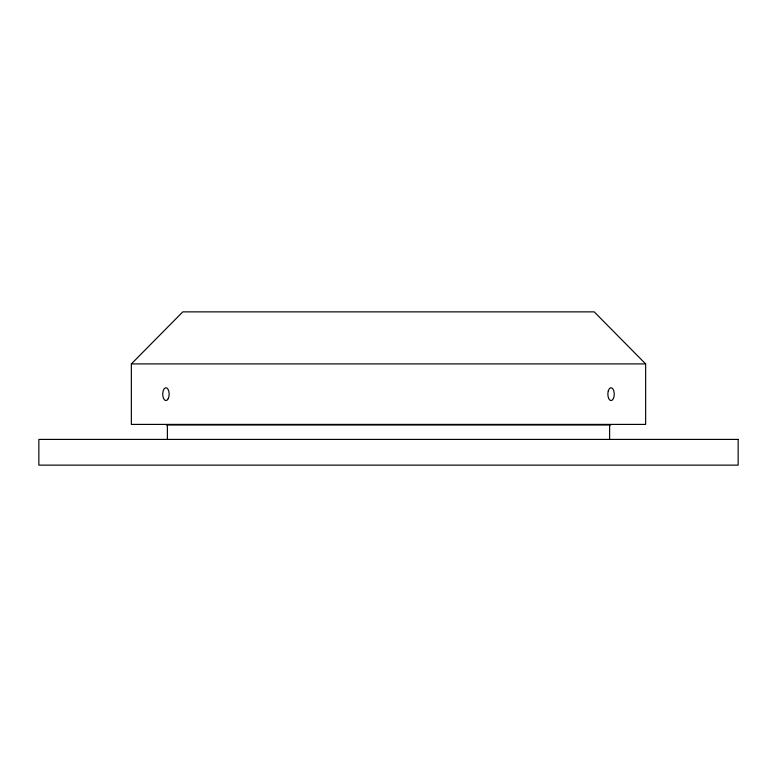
<?xml version="1.0" encoding="UTF-8"?>
<svg xmlns="http://www.w3.org/2000/svg" width="777" height="777" viewBox="0 0 777 777"><rect width="100%" height="100%" fill="white"/><g stroke="black" fill="none" stroke-linecap="round" stroke-linejoin="round"><path stroke-width="1.17" d="M131.362 363.908L182.789 311.868L594.211 311.868L645.638 363.908L645.638 424.407L131.362 424.407L131.362 363.908L645.638 363.908M166.327 425.009L610.673 425.009M609.615 424.951L609.615 439.413M167.385 424.951L167.385 439.413M738.15 439.413L38.85 439.413L38.85 465.132L738.15 465.132L738.15 439.413M608.274 390.948A6.43 3.205 90 0 0 611.052 400.582A6.43 3.205 90 0 0 613.83 390.948A6.43 3.205 90 0 0 608.274 390.948M168.22 398.708A6.43 3.225 -90 0 0 166.773 387.946A6.43 3.225 -90 0 0 162.83 395.823A6.43 3.225 -90 0 0 168.22 398.708"/></g></svg>
